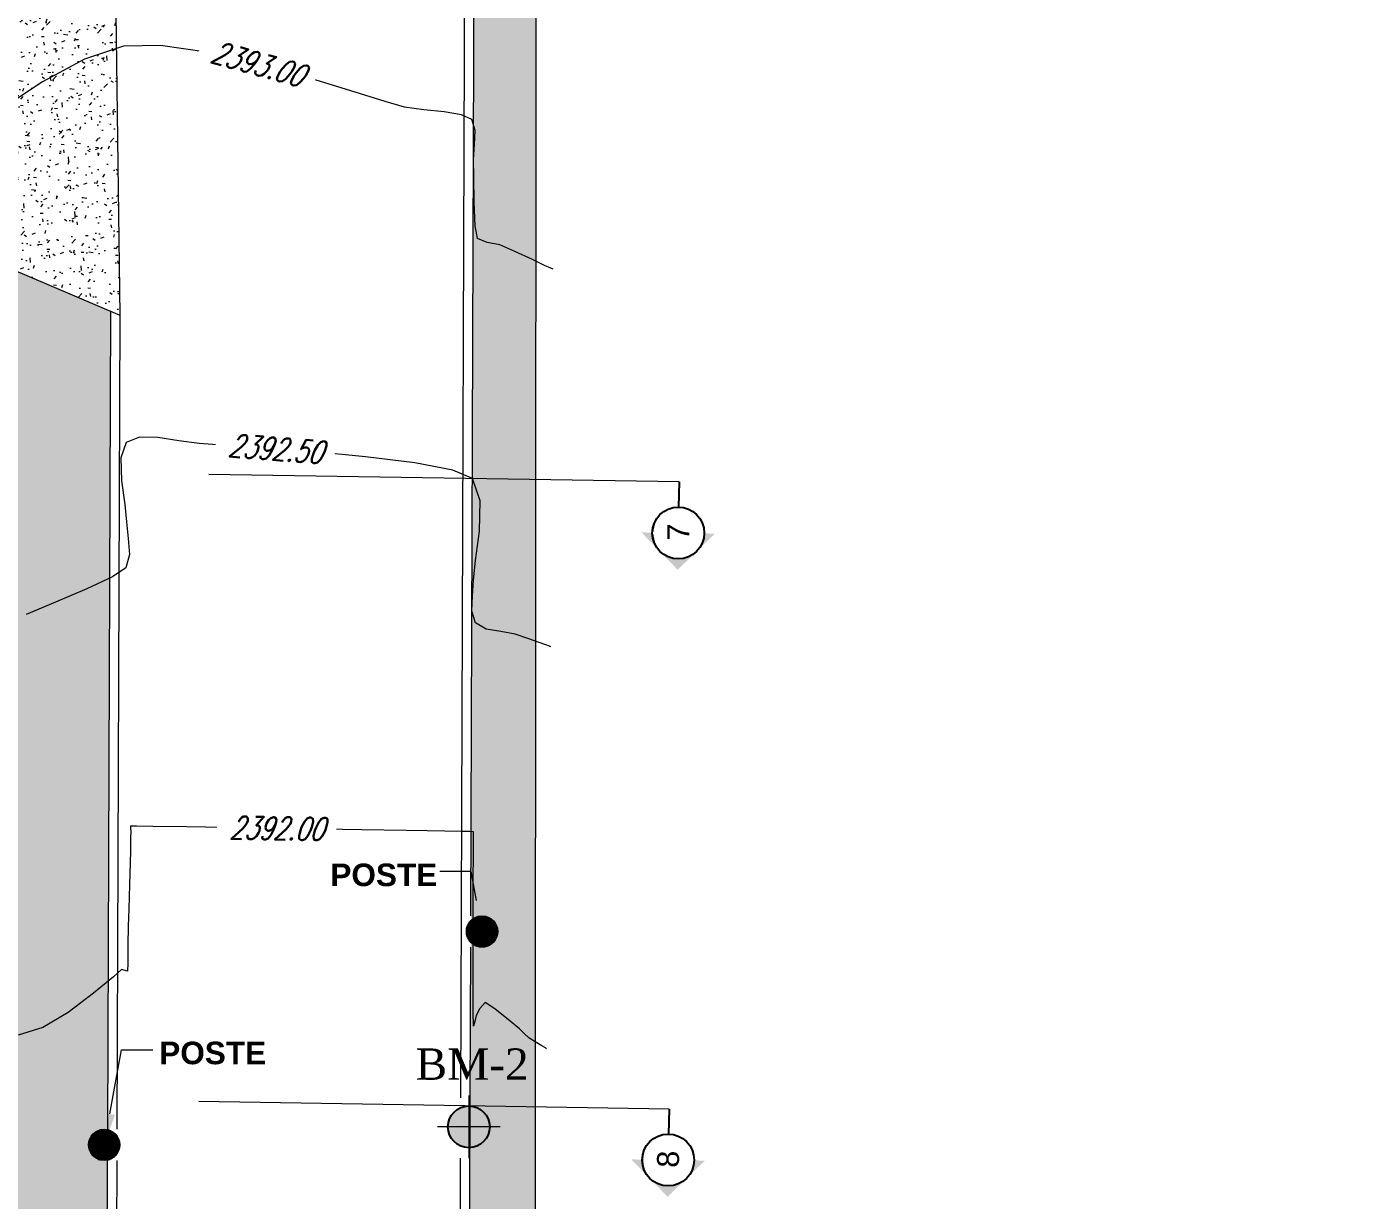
# Model space of a CAD drawing. Header units: metres. Extents: x 0 to 730306, y 0 to 8491524.
# Drawn here: x 729557.05 to 729578.52, y 8491341.01 to 8491359.72 of the extents above; entities that cross this region are included whole.
import ezdxf
from ezdxf import colors
from ezdxf.entities.mleader import LeaderData, LeaderLine
from ezdxf.math import Vec2, Vec3

# ---------------------------------------------------------------- set-up
doc = ezdxf.new("R2010")
doc.units = ezdxf.units.M
doc.linetypes.add('HIDDEN', pattern=[0.375, 0.25, -0.125])
for name, color, linetype in [('C-TOPO-MAJR', 9, 'Continuous'), ('C-TOPO-MINR', 8, 'Continuous'), ('C-TOPO-TEXT', 7, 'Continuous'), ('LINEAS DE SECCIÓN', 150, 'HIDDEN'), ('TEXTO DE SECCIÓN', 11, 'Continuous'), ('V-NODE-TEXT', 11, 'Continuous')]:
    doc.layers.add(name, color=color, linetype=linetype)
for name, color, linetype, lineweight in [('CALLES', 5, 'Continuous', 18), ('ESPINAS', 86, 'Continuous', 0), ('HACH', 7, 'Continuous', 0), ('T-POSTE', 7, 'Continuous', 25), ('TEX-2', 5, 'Continuous', 5)]:
    doc.layers.add(name, color=color, linetype=linetype, lineweight=lineweight)
doc.styles.add('Estilo_Generado_4', font='')
doc.styles.add('SIMPLEX', font='simplex.shx', dxfattribs={"width": 0.75, "oblique": 20, "height": 1.75})
doc.styles.get("Standard").update_dxf_attribs({"font": 'arial.ttf'})
doc.styles.get('Estilo_Generado_4').set_extended_font_data('Arial', bold=True)
pattern_1 = [(0, (-12.828, 1.7562), (0, 0.2032), []), (90, (-12.828, 1.7562), (-0.2032, 0.2032), [0.2032, -0.2032])]

# ---------------------------------------------------------------- blocks, each defined once
blk = doc.blocks.new('*U110', base_point=(729564.098, 8491342.178, 2391.863))
at = {"layer": 'V-NODE-TEXT', "color": 7, "linetype": 'ByBlock', "insert": (729563.248, 8491343.428, 2391.863), "char_height": 0.5, "attachment_point": 1}
blk.add_mtext('{\\fTimes New Roman|b0|i0|c0|p18;\\C7;BM-2}', dxfattribs=at)
blk = doc.blocks.new('*U111', base_point=(729564.098, 8491342.178, 2391.863))
at = {"color": 6, "linetype": 'ByBlock', "lineweight": -2}
blk.add_blockref('*U110', (729564.098, 8491342.178, 2391.863), dxfattribs=at)
blk = doc.blocks.new('AeccSectionMark')
at = {"linetype": 'ByBlock', "lineweight": -2}
h = blk.add_hatch(color=0, dxfattribs=at)
h.paths.add_polyline_path([(6, 7.207), (5.646, 6.854, -0.414214), (6.354, 6.854)])
h.paths.add_polyline_path([(5.646, 6.854), (5.293, 6.5), (5.5, 6.5, -0.198912)])
h.paths.add_polyline_path([(6.354, 6.854, -0.198912), (6.5, 6.5), (6.707, 6.5)])
at = {"color": 0, "linetype": 'ByBlock', "lineweight": -2}
blk.add_circle((6, 6.5), 0.5, dxfattribs=at)
blk = doc.blocks.new('POSTE DE CONCRETO')
at = {"layer": 'T-POSTE', "lineweight": 0}
h = blk.add_hatch(dxfattribs=at)
h.set_pattern_fill('ANSI31', color=256, scale=0.02, angle=135)
edge = h.paths.add_edge_path()
edge.add_arc((0, 0), 1.73, 0, 360)
blk.add_circle((0, 0), 1.73, dxfattribs=at)
blk = doc.blocks.new('*U140', base_point=(729564.308, 8491345.293, 2392.08))
at = {"color": 3, "linetype": 'ByBlock', "lineweight": -2, "xscale": 0.1446221087505031, "yscale": 0.1446221087505031, "zscale": 0.1446221087505031}
blk.add_blockref('POSTE DE CONCRETO', (729564.308, 8491345.293, 2392.08), dxfattribs=at)
blk = doc.blocks.new('*U153', base_point=(729558.282, 8491341.891, 2391.801))
at = {"color": 3, "linetype": 'ByBlock', "lineweight": -2, "xscale": 0.1446221087505031, "yscale": 0.1446221087505031, "zscale": 0.1446221087505031}
blk.add_blockref('POSTE DE CONCRETO', (729558.282, 8491341.891, 2391.801), dxfattribs=at)

msp = doc.modelspace()

# ---------------------------------------------------------------- hatches: boundary and pattern name
at = {"true_color": 0xff0000}
h = msp.add_hatch(color=1, dxfattribs=at)
h.dxf.hatch_style = 1
h.paths.add_polyline_path([(729564.431, 8491342.178, 0.414214), (729564.098, 8491342.512), (729564.098, 8491342.178)])
h.paths.add_polyline_path([(729563.764, 8491342.178, 0.414214), (729564.098, 8491341.845), (729564.098, 8491342.178)])
at = {"true_color": 0xffffff}
h = msp.add_hatch(color=7, dxfattribs=at)
h.dxf.hatch_style = 1
h.paths.add_polyline_path([(729563.764, 8491342.178), (729564.098, 8491342.178), (729564.098, 8491342.512, 0.414214)])
h.paths.add_polyline_path([(729564.098, 8491341.845, 0.414214), (729564.431, 8491342.178), (729564.098, 8491342.178)])
at = {"layer": 'HACH', "lineweight": 0}
h = msp.add_hatch(dxfattribs=at)
h.set_pattern_fill('AR-CONC', color=9, scale=0.003)
h.set_pattern_definition([(50, (-12.828, 1.7562), (0.546554006988, -0.047817256617), [0.05715, -0.62865]), (355, (-12.828, 1.7562), (-0.105730264275, 0.573170535717), [0.04572, -0.50292175251]), (100.4514447, (-12.78245, 1.7522), (0.44082374127, 0.525353255737), [0.0485700264, -0.5342707338]), (46.1842, (-12.828, 1.9086), (0.813237122676, -0.1261269838), [0.085725, -0.942975]), (96.63555761, (-12.7602, 1.8981), (0.712212402155, 0.74227837379), [0.07285506942, -0.80140682448]), (351.18415117, (-12.828, 1.9086), (0.712212402195, 0.74227837376), [0.06857990121, -0.75437919576]), (21, (-12.7518, 1.8705), (0.454843173807, -0.306795594561), [0.05715, -0.62865]), (326, (-12.7518, 1.8705), (0.185406085043, 0.552563898367), [0.04572, -0.50292]), (71.451445, (-12.7139, 1.84493), (0.640249257836, 0.245768306658), [0.0485700264, -0.5342698128]), (37.5, (-12.828, 1.7562), (0.0092658097518, 0.2536651166195), [0, -0.496824, 0, -0.51054, 0, -0.504825]), (7.5, (-12.828, 1.7562), (0.200458987531, 0.300541724454), [0, -0.291084, 0, -0.485394, 0, -0.192405]), (327.5, (-12.99793, 1.7562), (0.4067717855006, -0.017186231978), [0, -0.1905, 0, -0.59436, 0, -0.78867]), (317.5, (-13.07413, 1.7562), (0.444387544158, 0.0762794731), [0, -0.24765, 0, -0.394716, 0, -0.56007])])
h.paths.add_polyline_path([(729558.441, 8491361.947), (729555.803, 8491361.932), (729555.803, 8491361.931), (729555.802, 8491361.931), (729555.687, 8491356.332), (729558.53, 8491355.122)])
h = msp.add_hatch(dxfattribs=at)
h.set_pattern_fill('AR-B816', color=256, scale=0.001)
h.set_pattern_definition(pattern_1)
h.paths.add_polyline_path([(729558.331, 8491341.646, -0.47408), (729558.032, 8491341.891, -0.476317), (729558.333, 8491342.136), (729558.381, 8491355.185), (729555.687, 8491356.332), (729555.58, 8491351.118), (729555.578, 8491350.984), (729555.577, 8491350.984), (729555.482, 8491346.354), (729555.273, 8491335.991), (729547.153, 8491335.913), (729547.149, 8491334.402), (729556.329, 8491334.446), (729558.314, 8491337.059)])
h.paths.add_polyline_path([(729547.153, 8491335.913), (729532.996, 8491335.777), (729533.002, 8491334.335), (729547.149, 8491334.402)])

# ---------------------------------------------------------------- linework, layer by layer
at = {"lineweight": 5}
msp.add_lwpolyline([(729558.441, 8491361.948), (729558.53, 8491355.122)], dxfattribs=at)
at = {"lineweight": 5, "elevation": 2391.863, "flags": 128}
for points in [[(729564.098, 8491342.678), (729564.098, 8491341.678)], [(729564.598, 8491342.178), (729563.598, 8491342.178)]]:
    msp.add_lwpolyline(points, dxfattribs=at)
msp.add_circle((729564.098, 8491342.178, 2391.863), 0.333)
at = {"layer": 'C-TOPO-MAJR', "color": 3, "linetype": 'Continuous', "lineweight": 9, "elevation": 2392.5}
msp.add_lwpolyline([(729565.404, 8491349.834), (729565.382, 8491349.842), (729565.326, 8491349.863), (729565.22, 8491349.901), (729565.052, 8491349.961), (729564.837, 8491350.033), (729564.609, 8491350.076), (729564.376, 8491350.115), (729564.205, 8491350.213), (729564.146, 8491350.402), (729564.157, 8491350.644), (729564.171, 8491350.896), (729564.206, 8491351.206), (729564.268, 8491351.676), (729564.278, 8491352.162), (729564.155, 8491352.518), (729563.844, 8491352.649), (729563.237, 8491352.765), (729562.449, 8491352.863), (729561.595, 8491352.944), (729560.791, 8491353.006), (729560.154, 8491353.049), (729559.798, 8491353.072), (729559.471, 8491353.116), (729559.138, 8491353.168), (729558.844, 8491353.177), (729558.633, 8491353.09), (729558.547, 8491352.843), (729558.56, 8491352.478), (729558.61, 8491352.103), (729558.639, 8491351.824), (729558.662, 8491351.56), (729558.683, 8491351.306), (729558.627, 8491351.091), (729558.416, 8491350.947), (729558.005, 8491350.755), (729557.508, 8491350.546), (729557.039, 8491350.346)], dxfattribs=at)
at = {"layer": 'C-TOPO-MINR', "color": 84, "linetype": 'Continuous', "lineweight": 0}
for points, elevation in [([(729565.441, 8491355.852), (729565.405, 8491355.869), (729565.306, 8491355.915), (729565.111, 8491356.007), (729564.831, 8491356.137), (729564.59, 8491356.243), (729564.392, 8491356.279), (729564.237, 8491356.343), (729564.2, 8491356.543), (729564.184, 8491356.92), (729564.178, 8491357.324), (729564.173, 8491357.604), (729564.186, 8491357.84), (729564.2, 8491358.066), (729564.143, 8491358.24), (729563.979, 8491358.317), (729563.705, 8491358.361), (729563.381, 8491358.394), (729563.07, 8491358.438), (729562.763, 8491358.526), (729562.217, 8491358.698), (729561.51, 8491358.914), (729560.718, 8491359.133), (729559.916, 8491359.315), (729559.182, 8491359.421), (729558.591, 8491359.409), (729557.967, 8491359.203), (729557.296, 8491358.841), (729556.649, 8491358.408)], 2393), ([(729565.338, 8491343.424), (729565.319, 8491343.435), (729565.262, 8491343.47), (729565.157, 8491343.533), (729565.057, 8491343.597), (729564.981, 8491343.667), (729564.907, 8491343.738), (729564.759, 8491343.863), (729564.512, 8491344.062), (729564.356, 8491344.162), (729564.272, 8491344.065), (729564.214, 8491343.951), (729564.194, 8491343.856), (729564.173, 8491343.784), (729564.167, 8491344.009), (729564.165, 8491344.573), (729564.166, 8491345.305), (729564.168, 8491346.037), (729564.17, 8491346.6), (729564.171, 8491346.827), (729564.171, 8491346.884), (729564.107, 8491346.887), (729563.984, 8491346.889), (729563.713, 8491346.894), (729563.433, 8491346.899), (729563.096, 8491346.905), (729562.391, 8491346.916), (729561.472, 8491346.931), (729560.491, 8491346.946), (729559.601, 8491346.959), (729559.057, 8491346.967), (729558.799, 8491346.971), (729558.715, 8491346.972), (729558.704, 8491346.972), (729558.703, 8491346.963), (729558.704, 8491346.924), (729558.705, 8491346.896), (729558.703, 8491346.776), (729558.699, 8491346.582), (729558.694, 8491346.385), (729558.684, 8491346.035), (729558.673, 8491345.656), (729558.666, 8491345.375), (729558.661, 8491345.077), (729558.657, 8491344.79), (729558.653, 8491344.659), (729558.559, 8491344.685), (729558.428, 8491344.572), (729558.113, 8491344.308), (729557.708, 8491344.002), (729557.306, 8491343.761), (729556.91, 8491343.641)], 2392)]:
    msp.add_lwpolyline(points, dxfattribs=dict(at, elevation=elevation))
at = {"layer": 'CALLES', "lineweight": 13}
for points in [[(729563.97, 8491342.638), (729564.101, 8491380.488)], [(729564.13, 8491345.543), (729564.231, 8491374.54)], [(729555.672, 8491356.339), (729558.53, 8491355.122), (729558.483, 8491342.141)], [(729558.381, 8491355.187), (729558.333, 8491342.141)], [(729564.12, 8491342.643), (729564.128, 8491345.043)], [(729558.331, 8491341.641), (729558.314, 8491337.059), (729556.329, 8491334.446), (729521.21, 8491334.28)], [(729558.481, 8491341.641), (729558.464, 8491337.008), (729556.403, 8491334.296), (729521.211, 8491334.13)]]:
    msp.add_lwpolyline(points, dxfattribs=at)
at = {"layer": 'LINEAS DE SECCIÓN', "color": 150, "linetype": 'HIDDEN', "lineweight": 20, "ltscale": 30}
msp.add_lwpolyline([(729567.29, 8491342.462), (729540.294, 8491342.895), (729536.294, 8491342.959)], dxfattribs=at)
msp.add_lwpolyline([(729567.29, 8491342.462), (729540.294, 8491342.895), (729536.294, 8491342.959)], dxfattribs=at)
msp.add_lwpolyline([(729567.29, 8491342.462), (729540.294, 8491342.895), (729536.294, 8491342.959)], dxfattribs=at)

# ---------------------------------------------------------------- block references
at = {"color": 6, "linetype": 'ByBlock', "lineweight": -2}
msp.add_blockref('*U111', (729564.098, 8491342.178, 2391.863), dxfattribs=at)
at = {"layer": 'ESPINAS'}
for name, p in [('*U140', (729564.308, 8491345.293, 2392.08)), ('*U153', (729558.282, 8491341.891, 2391.801))]:
    msp.add_blockref(name, p, dxfattribs=at)

# ---------------------------------------------------------------- texts
at = {"layer": 'TEXTO DE SECCIÓN', "color": 11, "linetype": 'Continuous', "lineweight": -3, "char_height": 0.35, "attachment_point": 5, "rotation": 89.0815, "bg_fill": 3, "box_fill_scale": 1.635, "bg_fill_color": 256, "bg_fill_true_color": 13158600, "bg_fill_transparency": 0}
for s, insert, width in [('7', (729567.438, 8491351.661), 0.13076), ('8', (729567.277, 8491341.662), 0.13311)]:
    msp.add_mtext(s, dxfattribs=dict(at, insert=insert, width=width))

# ---------------------------------------------------------------- leaders
at = {"layer": 'TEX-2', "lineweight": 9}
ml = msp.add_multileader_mtext('Standard', dxfattribs=at)
ml.set_content('{\\H1.44x;\\C1;POSTE\\H0.69444x; }', color=2, style='Estilo_Generado_4')
ml.set_leader_properties(color=5, linetype='ByLayer', lineweight=-1)
ml.build(insert=Vec2(0, 0))
ml.multileader.update_dxf_attribs({"dogleg_length": 2.5, "arrow_head_size": 0.5, "scale": 0.2})
ctx = ml.context
ctx.base_point, ctx.scale, ctx.char_height, ctx.arrow_head_size, ctx.landing_gap_size, ctx.plane_origin = Vec3(729561.789, 8491346.247, 2392.08), 0.2, 0.25, 0.5, 0.1, Vec3(729564.308, 8491345.293, 2392.08)
notes = []
notes.append((ctx, [(0, (1, 1, 0), (729564.133, 8491346.247, 2392.08), (-1, 0), 0.5, [(0, [(729564.308, 8491345.293, 2392.08)], 0, [])])]))
ctx.mtext.insert, ctx.mtext.flow_direction = Vec3(729561.889, 8491346.376, 2392.08), 5
ml = msp.add_multileader_mtext('Standard', dxfattribs=at)
ml.set_content('{\\H1.44x;\\C1;POSTE\\H0.69444x; }', color=2, style='Estilo_Generado_4')
ml.set_leader_properties(color=5, linetype='ByLayer', lineweight=-1)
ml.build(insert=Vec2(0, 0))
ml.multileader.update_dxf_attribs({"dogleg_length": 2.5, "arrow_head_size": 0.5, "scale": 0.2})
ctx = ml.context
ctx.base_point, ctx.scale, ctx.char_height, ctx.arrow_head_size, ctx.landing_gap_size, ctx.plane_origin = Vec3(729559.06, 8491343.408, 2391.801), 0.2, 0.25, 0.5, 0.1, Vec3(729558.282, 8491341.891, 2391.801)
notes.append((ctx, [(0, (1, 1, 0), (729558.56, 8491343.408, 2391.801), (1, 0), 0.5, [(0, [(729558.282, 8491341.891, 2391.801)], 0, [])])]))
ctx.mtext.insert, ctx.mtext.flow_direction = Vec3(729559.16, 8491343.536, 2391.801), 5
for ctx, leaders in notes:
    for number, flags, end, landing, length, lines in leaders:
        leader = LeaderData()
        leader.index, (leader.has_last_leader_line, leader.has_dogleg_vector, leader.attachment_direction) = number, flags
        leader.last_leader_point, leader.dogleg_vector, leader.dogleg_length = Vec3(end), Vec3(landing), length
        for number, points, colour, breaks in lines:
            line = LeaderLine()
            line.index, line.vertices, line.color, line.breaks = number, Vec3.list(points), colors.encode_raw_color(colour), breaks
            leader.lines.append(line)
        ctx.leaders.append(leader)

# ---------------------------------------------------------------- next in the draw order: texts
at = {"layer": 'C-TOPO-TEXT', "color": 7, "linetype": 'Continuous', "lineweight": 5, "char_height": 0.36, "width": 1.70438, "attachment_point": 5, "style": 'SIMPLEX', "bg_fill": 3, "box_fill_scale": 1.277778, "bg_fill_color": 256, "bg_fill_true_color": 13158600, "bg_fill_transparency": 0}
for s, insert, rotation in [('{\\C2;2393.00}', (729560.729, 8491359.13, 2393), 344.545), ('{\\C2;2392.50}', (729561.011, 8491352.989, 2392.5), 355.5705), ('{\\C2;2392.00}', (729561.031, 8491346.937, 2392), 359.1062)]:
    msp.add_mtext(s, dxfattribs=dict(at, insert=insert, rotation=rotation))
at = {"layer": 'TEXTO DE SECCIÓN', "color": 11, "linetype": 'Continuous', "lineweight": -3, "char_height": 0.35, "attachment_point": 5, "rotation": 89.0815, "bg_fill": 3, "box_fill_scale": 1.635, "bg_fill_color": 256, "bg_fill_true_color": 13158600, "bg_fill_transparency": 0}
for s, insert, width in [('7', (729567.438, 8491351.661), 0.13076), ('8', (729567.277, 8491341.662), 0.13311)]:
    msp.add_mtext(s, dxfattribs=dict(at, insert=insert, width=width))

# ---------------------------------------------------------------- next in the draw order: linework, layer by layer
at = {"layer": 'C-TOPO-MAJR', "color": 3, "linetype": 'Continuous', "lineweight": 9, "elevation": 2392.5}
msp.add_lwpolyline([(729565.404, 8491349.834), (729565.382, 8491349.842), (729565.326, 8491349.863), (729565.22, 8491349.901), (729565.052, 8491349.961), (729564.837, 8491350.033), (729564.609, 8491350.076), (729564.376, 8491350.115), (729564.205, 8491350.213), (729564.146, 8491350.402), (729564.157, 8491350.644), (729564.171, 8491350.896), (729564.206, 8491351.206), (729564.268, 8491351.676), (729564.278, 8491352.162), (729564.155, 8491352.518), (729563.844, 8491352.649), (729563.237, 8491352.765), (729562.449, 8491352.863), (729561.595, 8491352.944), (729560.791, 8491353.006), (729560.154, 8491353.049), (729559.798, 8491353.072), (729559.471, 8491353.116), (729559.138, 8491353.168), (729558.844, 8491353.177), (729558.633, 8491353.09), (729558.547, 8491352.843), (729558.56, 8491352.478), (729558.61, 8491352.103), (729558.639, 8491351.824), (729558.662, 8491351.56), (729558.683, 8491351.306), (729558.627, 8491351.091), (729558.416, 8491350.947), (729558.005, 8491350.755), (729557.508, 8491350.546), (729557.039, 8491350.346)], dxfattribs=at)
at = {"layer": 'C-TOPO-MINR', "color": 84, "linetype": 'Continuous', "lineweight": 0}
for points, elevation in [([(729565.441, 8491355.852), (729565.405, 8491355.869), (729565.306, 8491355.915), (729565.111, 8491356.007), (729564.831, 8491356.137), (729564.59, 8491356.243), (729564.392, 8491356.279), (729564.237, 8491356.343), (729564.2, 8491356.543), (729564.184, 8491356.92), (729564.178, 8491357.324), (729564.173, 8491357.604), (729564.186, 8491357.84), (729564.2, 8491358.066), (729564.143, 8491358.24), (729563.979, 8491358.317), (729563.705, 8491358.361), (729563.381, 8491358.394), (729563.07, 8491358.438), (729562.763, 8491358.526), (729562.217, 8491358.698), (729561.51, 8491358.914), (729560.718, 8491359.133), (729559.916, 8491359.315), (729559.182, 8491359.421), (729558.591, 8491359.409), (729557.967, 8491359.203), (729557.296, 8491358.841), (729556.649, 8491358.408)], 2393), ([(729565.338, 8491343.424), (729565.319, 8491343.435), (729565.262, 8491343.47), (729565.157, 8491343.533), (729565.057, 8491343.597), (729564.981, 8491343.667), (729564.907, 8491343.738), (729564.759, 8491343.863), (729564.512, 8491344.062), (729564.356, 8491344.162), (729564.272, 8491344.065), (729564.214, 8491343.951), (729564.194, 8491343.856), (729564.173, 8491343.784), (729564.167, 8491344.009), (729564.165, 8491344.573), (729564.166, 8491345.305), (729564.168, 8491346.037), (729564.17, 8491346.6), (729564.171, 8491346.827), (729564.171, 8491346.884), (729564.107, 8491346.887), (729563.984, 8491346.889), (729563.713, 8491346.894), (729563.433, 8491346.899), (729563.096, 8491346.905), (729562.391, 8491346.916), (729561.472, 8491346.931), (729560.491, 8491346.946), (729559.601, 8491346.959), (729559.057, 8491346.967), (729558.799, 8491346.971), (729558.715, 8491346.972), (729558.704, 8491346.972), (729558.703, 8491346.963), (729558.704, 8491346.924), (729558.705, 8491346.896), (729558.703, 8491346.776), (729558.699, 8491346.582), (729558.694, 8491346.385), (729558.684, 8491346.035), (729558.673, 8491345.656), (729558.666, 8491345.375), (729558.661, 8491345.077), (729558.657, 8491344.79), (729558.653, 8491344.659), (729558.559, 8491344.685), (729558.428, 8491344.572), (729558.113, 8491344.308), (729557.708, 8491344.002), (729557.306, 8491343.761), (729556.91, 8491343.641)], 2392)]:
    msp.add_lwpolyline(points, dxfattribs=dict(at, elevation=elevation))
at = {"layer": 'LINEAS DE SECCIÓN', "color": 150, "linetype": 'HIDDEN', "lineweight": 20, "ltscale": 30}
msp.add_lwpolyline([(729567.45, 8491352.461), (729540.454, 8491352.894), (729536.454, 8491352.958)], dxfattribs=at)

# ---------------------------------------------------------------- next in the draw order: texts
at = {"layer": 'TEXTO DE SECCIÓN', "color": 11, "linetype": 'Continuous', "lineweight": -3, "char_height": 0.35, "attachment_point": 5, "rotation": 89.0815, "bg_fill": 3, "box_fill_scale": 1.635, "bg_fill_color": 256, "bg_fill_true_color": 13158600, "bg_fill_transparency": 0}
for s, insert, width in [('7', (729567.438, 8491351.661), 0.13076), ('8', (729567.277, 8491341.662), 0.13311)]:
    msp.add_mtext(s, dxfattribs=dict(at, insert=insert, width=width))

# ---------------------------------------------------------------- next in the draw order: hatches: boundary and pattern name
at = {"layer": 'HACH', "lineweight": 0}
h = msp.add_hatch(dxfattribs=at)
h.set_pattern_fill('AR-B816', color=256, scale=0.001)
h.set_pattern_definition(pattern_1)
h.paths.add_polyline_path([(729565.197, 8491400.264), (729567.321, 8491402.311), (729575.635, 8491401.903), (729575.637, 8491402.839), (729567.076, 8491403.163), (729566.096, 8491402.273), (729564.837, 8491401.018), (729564.319, 8491399.889), (729564.316, 8491399.151, -0.526792), (729564.656, 8491398.918, -0.529009), (729564.314, 8491398.685), (729564.254, 8491381.136, -0.369747), (729564.536, 8491380.806, -0.371719), (729564.251, 8491380.476), (729564.232, 8491374.998, -0.599288), (729564.621, 8491374.79, -0.601647), (729564.231, 8491374.583), (729564.13, 8491345.469, -0.670254), (729564.558, 8491345.293, -0.672769), (729564.129, 8491345.119), (729564.12, 8491342.643), (729564.12, 8491342.511, -0.395182), (729564.431, 8491342.178, -0.397188), (729564.117, 8491341.846), (729564.092, 8491334.492, 0.456606), (729565.356, 8491333.435), (729565.365, 8491334.442), (729565.153, 8491334.444)])
h.paths.add_polyline_path([(729563.111, 8491342.644), (729565.124, 8491342.644), (729565.124, 8491343.711), (729563.111, 8491343.711)], flags=9)
h.paths.add_polyline_path([(729563.215, 8491381.271), (729565.229, 8491381.271), (729565.229, 8491382.339), (729563.215, 8491382.339)], flags=9)

# ---------------------------------------------------------------- next in the draw order: linework, layer by layer
at = {"layer": 'CALLES', "lineweight": 13}
msp.add_lwpolyline([(729578.519, 8491334.334), (729565.153, 8491334.444), (729565.197, 8491400.264), (729567.321, 8491402.311), (729575.635, 8491401.903)], dxfattribs=at)
for points in [[(729578.519, 8491333.166), (729565.346, 8491333.434, -0.453621), (729564.092, 8491334.492), (729564.12, 8491342.643)], [(729578.516, 8491333.016), (729565.355, 8491333.283, -0.450804), (729563.942, 8491334.491), (729563.967, 8491341.679)]]:
    msp.add_lwpolyline(points, format="xyb", dxfattribs=at)
at = {"layer": 'TEXTO DE SECCIÓN', "color": 11, "linetype": 'Continuous', "lineweight": -3}
for p, q in [((729567.45, 8491352.461), (729567.444, 8491352.061)), ((729567.45, 8491352.461), (729567.444, 8491352.061)), ((729567.45, 8491352.461), (729567.444, 8491352.061)), ((729567.29, 8491342.462), (729567.284, 8491342.062)), ((729567.29, 8491342.462), (729567.284, 8491342.062)), ((729567.29, 8491342.462), (729567.284, 8491342.062))]:
    msp.add_line(p, q, dxfattribs=at)

# ---------------------------------------------------------------- next in the draw order: block references
for p, xscale, yscale, zscale, rotation in [((729572.494, 8491356.951), 0.8284272563609537, 0.8284272563609537, 0.8284272563609537, 179.0815238639117), ((729572.494, 8491356.951), 0.8284272608585398, 0.8284272608585398, 0.8284272608585398, 179.0815238515159), ((729572.494, 8491356.951), 0.8284271812007595, 0.8284271812007595, 0.8284271812007595, 179.0815238660181), ((729572.333, 8491346.953), 0.8284272563609537, 0.8284272563609537, 0.8284272563609537, 179.0815238639117), ((729572.333, 8491346.953), 0.8284272608585398, 0.8284272608585398, 0.8284272608585398, 179.0815238515159), ((729572.333, 8491346.953), 0.8284271812007595, 0.8284271812007595, 0.8284271812007595, 179.0815238660181)]:
    msp.add_blockref('AeccSectionMark', p, dxfattribs=dict(at, xscale=xscale, yscale=yscale, zscale=zscale, rotation=rotation))

# ---------------------------------------------------------------- next in the draw order: texts
at = {"layer": 'C-TOPO-TEXT', "color": 7, "linetype": 'Continuous', "lineweight": 5, "char_height": 0.36, "width": 1.70438, "attachment_point": 5, "style": 'SIMPLEX', "bg_fill": 3, "box_fill_scale": 1.277778, "bg_fill_color": 256, "bg_fill_true_color": 13158600, "bg_fill_transparency": 0}
for s, insert, rotation in [('{\\C2;2393.00}', (729560.729, 8491359.13, 2393), 344.545), ('{\\C2;2392.50}', (729561.011, 8491352.989, 2392.5), 355.5705), ('{\\C2;2392.00}', (729561.031, 8491346.937, 2392), 359.1062)]:
    msp.add_mtext(s, dxfattribs=dict(at, insert=insert, rotation=rotation))

# ---------------------------------------------------------------- next in the draw order: linework, layer by layer
at = {"layer": 'C-TOPO-MAJR', "color": 3, "linetype": 'Continuous', "lineweight": 9, "elevation": 2392.5}
msp.add_lwpolyline([(729565.404, 8491349.834), (729565.382, 8491349.842), (729565.326, 8491349.863), (729565.22, 8491349.901), (729565.052, 8491349.961), (729564.837, 8491350.033), (729564.609, 8491350.076), (729564.376, 8491350.115), (729564.205, 8491350.213), (729564.146, 8491350.402), (729564.157, 8491350.644), (729564.171, 8491350.896), (729564.206, 8491351.206), (729564.268, 8491351.676), (729564.278, 8491352.162), (729564.155, 8491352.518), (729563.844, 8491352.649), (729563.237, 8491352.765), (729562.449, 8491352.863), (729561.595, 8491352.944), (729560.791, 8491353.006), (729560.154, 8491353.049), (729559.798, 8491353.072), (729559.471, 8491353.116), (729559.138, 8491353.168), (729558.844, 8491353.177), (729558.633, 8491353.09), (729558.547, 8491352.843), (729558.56, 8491352.478), (729558.61, 8491352.103), (729558.639, 8491351.824), (729558.662, 8491351.56), (729558.683, 8491351.306), (729558.627, 8491351.091), (729558.416, 8491350.947), (729558.005, 8491350.755), (729557.508, 8491350.546), (729557.039, 8491350.346)], dxfattribs=at)
at = {"layer": 'C-TOPO-MINR', "color": 84, "linetype": 'Continuous', "lineweight": 0}
for points, elevation in [([(729565.441, 8491355.852), (729565.405, 8491355.869), (729565.306, 8491355.915), (729565.111, 8491356.007), (729564.831, 8491356.137), (729564.59, 8491356.243), (729564.392, 8491356.279), (729564.237, 8491356.343), (729564.2, 8491356.543), (729564.184, 8491356.92), (729564.178, 8491357.324), (729564.173, 8491357.604), (729564.186, 8491357.84), (729564.2, 8491358.066), (729564.143, 8491358.24), (729563.979, 8491358.317), (729563.705, 8491358.361), (729563.381, 8491358.394), (729563.07, 8491358.438), (729562.763, 8491358.526), (729562.217, 8491358.698), (729561.51, 8491358.914), (729560.718, 8491359.133), (729559.916, 8491359.315), (729559.182, 8491359.421), (729558.591, 8491359.409), (729557.967, 8491359.203), (729557.296, 8491358.841), (729556.649, 8491358.408)], 2393), ([(729565.338, 8491343.424), (729565.319, 8491343.435), (729565.262, 8491343.47), (729565.157, 8491343.533), (729565.057, 8491343.597), (729564.981, 8491343.667), (729564.907, 8491343.738), (729564.759, 8491343.863), (729564.512, 8491344.062), (729564.356, 8491344.162), (729564.272, 8491344.065), (729564.214, 8491343.951), (729564.194, 8491343.856), (729564.173, 8491343.784), (729564.167, 8491344.009), (729564.165, 8491344.573), (729564.166, 8491345.305), (729564.168, 8491346.037), (729564.17, 8491346.6), (729564.171, 8491346.827), (729564.171, 8491346.884), (729564.107, 8491346.887), (729563.984, 8491346.889), (729563.713, 8491346.894), (729563.433, 8491346.899), (729563.096, 8491346.905), (729562.391, 8491346.916), (729561.472, 8491346.931), (729560.491, 8491346.946), (729559.601, 8491346.959), (729559.057, 8491346.967), (729558.799, 8491346.971), (729558.715, 8491346.972), (729558.704, 8491346.972), (729558.703, 8491346.963), (729558.704, 8491346.924), (729558.705, 8491346.896), (729558.703, 8491346.776), (729558.699, 8491346.582), (729558.694, 8491346.385), (729558.684, 8491346.035), (729558.673, 8491345.656), (729558.666, 8491345.375), (729558.661, 8491345.077), (729558.657, 8491344.79), (729558.653, 8491344.659), (729558.559, 8491344.685), (729558.428, 8491344.572), (729558.113, 8491344.308), (729557.708, 8491344.002), (729557.306, 8491343.761), (729556.91, 8491343.641)], 2392)]:
    msp.add_lwpolyline(points, dxfattribs=dict(at, elevation=elevation))
at = {"layer": 'LINEAS DE SECCIÓN', "color": 150, "linetype": 'HIDDEN', "lineweight": 20, "ltscale": 30}
msp.add_lwpolyline([(729567.45, 8491352.461), (729540.454, 8491352.894), (729536.454, 8491352.958)], dxfattribs=at)

# ---------------------------------------------------------------- next in the draw order: texts
at = {"layer": 'C-TOPO-TEXT', "color": 7, "linetype": 'Continuous', "lineweight": 5, "char_height": 0.36, "width": 1.70438, "attachment_point": 5, "style": 'SIMPLEX', "bg_fill": 3, "box_fill_scale": 1.277778, "bg_fill_color": 256, "bg_fill_true_color": 13158600, "bg_fill_transparency": 0}
for s, insert, rotation in [('{\\C2;2393.00}', (729560.729, 8491359.13, 2393), 344.545), ('{\\C2;2392.50}', (729561.011, 8491352.989, 2392.5), 355.5705), ('{\\C2;2392.00}', (729561.031, 8491346.937, 2392), 359.1062)]:
    msp.add_mtext(s, dxfattribs=dict(at, insert=insert, rotation=rotation))

# ---------------------------------------------------------------- next in the draw order: linework, layer by layer
at = {"layer": 'LINEAS DE SECCIÓN', "color": 150, "linetype": 'HIDDEN', "lineweight": 20, "ltscale": 30}
msp.add_lwpolyline([(729567.45, 8491352.461), (729540.454, 8491352.894), (729536.454, 8491352.958)], dxfattribs=at)

doc.saveas('drawing.dxf')
